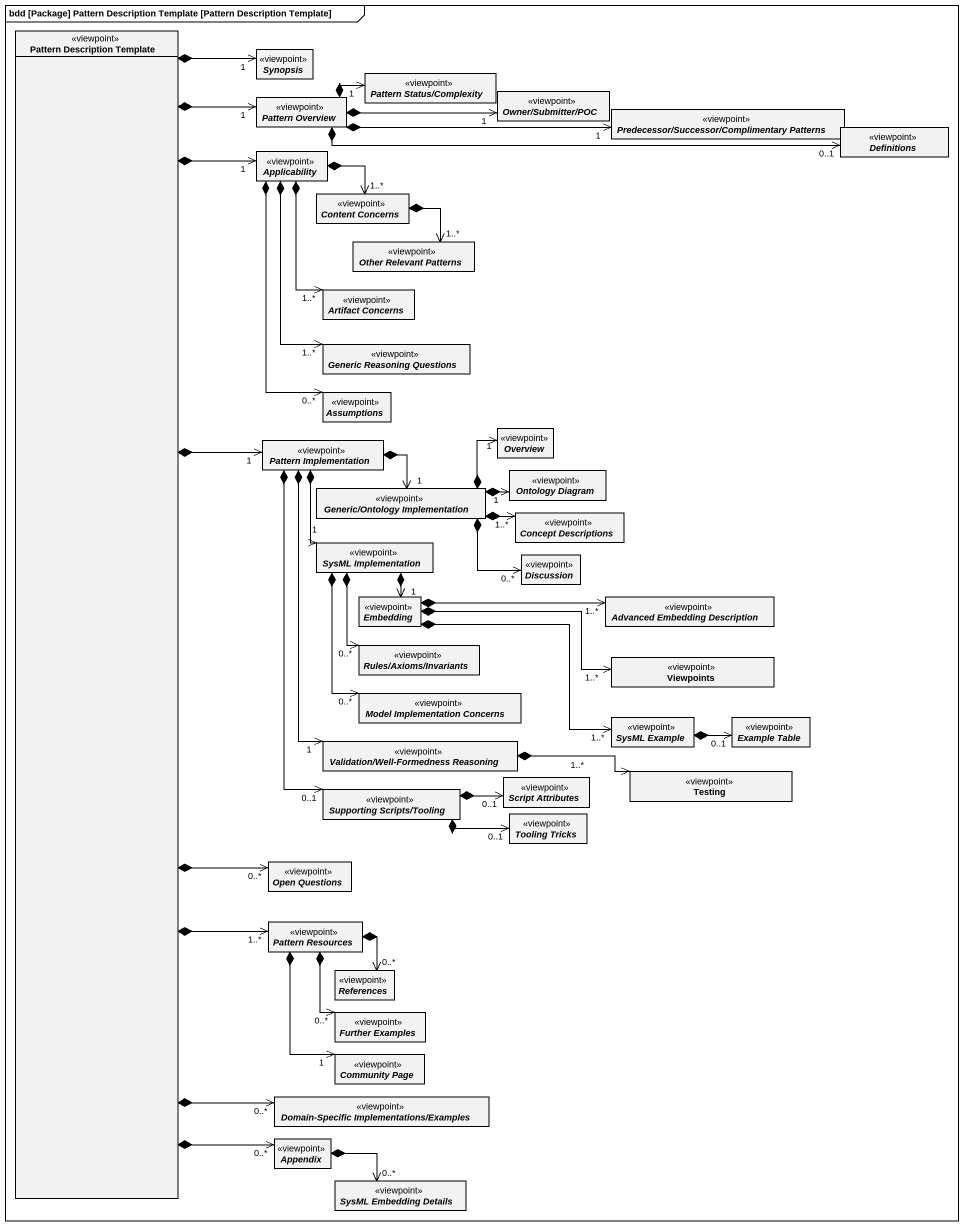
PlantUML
@startuml
mainframe bdd [Package] Pattern Description Template [Pattern Description Template]
hide circle
hide empty members
class "Pattern Description Template" as Pattern_Description_Template <<viewpoint>>
abstract class Synopsis <<viewpoint>>
abstract class "Pattern Status/Complexity" as Pattern_Status_Complexity <<viewpoint>>
abstract class "Pattern Overview" as Pattern_Overview <<viewpoint>>
abstract class "Owner/Submitter/POC" as Owner_Submitter_POC <<viewpoint>>
abstract class "Predecessor/Successor/Complimentary Patterns" as Predecessor_Successor <<viewpoint>>
abstract class Applicability <<viewpoint>>
abstract class Definitions <<viewpoint>>
abstract class "Content Concerns" as Content_Concerns <<viewpoint>>
abstract class "Other Relevant Patterns" as Other_Relevant_Patterns <<viewpoint>>
abstract class "Artifact Concerns" as Artifact_Concerns <<viewpoint>>
abstract class "Generic Reasoning Questions" as Generic_Reasoning_Questions <<viewpoint>>
abstract class Assumptions <<viewpoint>>
abstract class Overview <<viewpoint>>
abstract class "Pattern Implementation" as Pattern_Implementation <<viewpoint>>
abstract class "Ontology Diagram" as Ontology_Diagram <<viewpoint>>
abstract class "Generic/Ontology Implementation" as Generic_Ontology <<viewpoint>>
abstract class "SysML Implementation" as SysML_Implementation <<viewpoint>>
abstract class "Concept Descriptions" as Concept_Descriptions <<viewpoint>>
abstract class Discussion <<viewpoint>>
abstract class Embedding <<viewpoint>>
abstract class "Advanced Embedding Description" as Advanced_Embedding <<viewpoint>>
abstract class "Rules/Axioms/Invariants" as Rules_Axioms_Invariants <<viewpoint>>
class Viewpoints <<viewpoint>>
abstract class "Model Implementation Concerns" as Model_Implementation <<viewpoint>>
abstract class "Validation/Well-Formedness Reasoning" as Validation_Well_Formedness <<viewpoint>>
abstract class "SysML Example" as SysML_Example <<viewpoint>>
abstract class "Example Table" as Example_Table <<viewpoint>>
abstract class "Script Attributes" as Script_Attributes <<viewpoint>>
class Testing <<viewpoint>>
abstract class "Supporting Scripts/Tooling" as Supporting_Scripts_Tooling <<viewpoint>>
abstract class "Tooling Tricks" as Tooling_Tricks <<viewpoint>>
abstract class "Open Questions" as Open_Questions <<viewpoint>>
abstract class "Pattern Resources" as Pattern_Resources <<viewpoint>>
abstract class References <<viewpoint>>
abstract class "Further Examples" as Further_Examples <<viewpoint>>
abstract class "Community Page" as Community_Page <<viewpoint>>
abstract class "Domain-Specific Implementations/Examples" as Domain_Specific <<viewpoint>>
abstract class Appendix <<viewpoint>>
abstract class "SysML Embedding Details" as SysML_Embedding_Details <<viewpoint>>
Pattern_Description_Template *-up-> "1" Synopsis
Pattern_Description_Template *-up-> "1" Pattern_Overview
Pattern_Description_Template *-up-> "1" Applicability
Pattern_Description_Template *-up-> "1" Pattern_Implementation
Pattern_Description_Template *--> "0..*" Open_Questions
Pattern_Description_Template *--> "1..*" Pattern_Resources
Pattern_Description_Template *--> "0..*" Domain_Specific
Pattern_Description_Template *--> "0..*" Appendix
Pattern_Overview *-right-> "1" Pattern_Status_Complexity
Pattern_Overview *-right-> "1" Owner_Submitter_POC
Pattern_Overview *-right-> "1" Predecessor_Successor
Pattern_Overview *-right-> "0..1" Definitions
Applicability *-right-> "1..*" Content_Concerns
Applicability *--> "1..*" Artifact_Concerns
Applicability *--> "1..*" Generic_Reasoning_Questions
Applicability *--> "0..*" Assumptions
Content_Concerns *--> "1..*" Other_Relevant_Patterns
Pattern_Implementation *--> "1" Generic_Ontology
Pattern_Implementation *--> "1" SysML_Implementation
Pattern_Implementation *--> "1" Validation_Well_Formedness
Pattern_Implementation *--> "0..1" Supporting_Scripts_Tooling
Generic_Ontology *-right-> "1" Overview
Generic_Ontology *-right-> "1" Ontology_Diagram
Generic_Ontology *-right-> "1..*" Concept_Descriptions
Generic_Ontology *-right-> "0..*" Discussion
SysML_Implementation "1" *--> Embedding
SysML_Implementation *--> "0..*" Rules_Axioms_Invariants
SysML_Implementation *--> "0..*" Model_Implementation
Embedding *-right-> "1..*" Advanced_Embedding
Embedding *-right-> "1..*" Viewpoints
Embedding *-right-> "1..*" SysML_Example
Validation_Well_Formedness *-right-> "1..*" Testing
SysML_Example *-right-> "0..1" Example_Table
Supporting_Scripts_Tooling *-right-> "0..1" Script_Attributes
Supporting_Scripts_Tooling *-right-> "0..1" Tooling_Tricks
Pattern_Resources *--> "0..*" References
Pattern_Resources *--> "0..*" Further_Examples
Pattern_Resources *--> "1" Community_Page
Appendix *-right-> "0..*" SysML_Embedding_Details
@enduml
